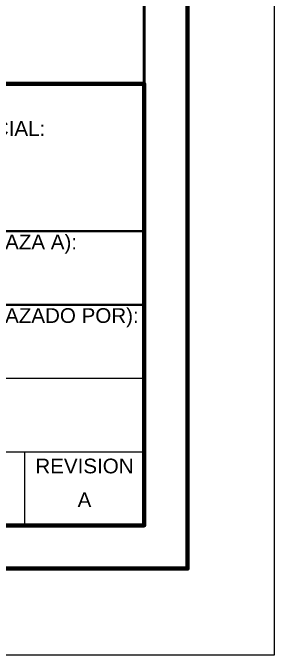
# Model space of a CAD drawing. Header units: millimetres. Extents: x 0 to 420, y 0 to 297.
# Drawn here: x 389.8 to 420, y 0 to 74.2 of the extents above; entities that cross this region are included whole.
import ezdxf
from ezdxf.enums import TextEntityAlignment as Align

# ---------------------------------------------------------------- set-up
doc = ezdxf.new("R2010")
doc.units = ezdxf.units.MM
for name, color, linetype in [('291-A-LAMINA', 8, 'Continuous'), ('291-E-DIAGRAMA', 5, 'Continuous'), ('291-E-TEXTOS', 7, 'Continuous')]:
    doc.layers.add(name, color=color, linetype=linetype)
doc.styles.add('ARIAL', font='arial.ttf')

msp = doc.modelspace()

# ---------------------------------------------------------------- linework, layer by layer
at = {"layer": '291-A-LAMINA'}
for p, q in [((350.035, 32), (405, 32)), ((350.035, 23.5), (405, 23.5)), ((391.17, 23.5), (391.17, 15))]:
    msp.add_line(p, q, dxfattribs=at)
at = {"layer": '291-E-DIAGRAMA', "color": 7, "lineweight": 40}
for p, q in [((230, 49), (405, 49)), ((350.035, 40.5), (405, 40.5))]:
    msp.add_line(p, q, dxfattribs=at)
at = {"layer": '291-E-DIAGRAMA', "color": 7, "lineweight": 13}
msp.add_lwpolyline([(0, 297), (420, 297), (420, 0), (0, 0)], close=True, dxfattribs=at)
at = {"layer": '291-E-DIAGRAMA', "color": 7, "lineweight": 100}
msp.add_lwpolyline([(25, 287), (410, 287), (410, 10), (25, 10)], close=True, dxfattribs=at)
at = {"layer": '291-E-DIAGRAMA', "color": 7, "lineweight": 50}
msp.add_lwpolyline([(30, 282), (405, 282), (405, 15), (30, 15)], close=True, dxfattribs=at)
at = {"layer": '291-E-DIAGRAMA', "color": 7, "lineweight": 80}
msp.add_lwpolyline([(230, 66), (405, 66), (405, 15), (230, 15)], close=True, dxfattribs=at)

# ---------------------------------------------------------------- texts
at = {"layer": '291-E-TEXTOS', "style": 'ARIAL'}
for s, p in [('RAZÓN SOCIAL:', (375.213, 59.5)), ('CODIGO DEL CLIENTE (REEMPLAZA A):', (352.099, 46.383)), ('CODIGO DEL CLIENTE (REEMPLAZADO POR):', (352.099, 37.883))]:
    msp.add_text(s, height=1.7, dxfattribs=at).set_placement(p, align=Align.BOTTOM_LEFT)
for s, p in [('REVISION', (398.085, 20.5)), ('A', (398.085, 16.6))]:
    msp.add_text(s, height=1.7, dxfattribs=at).set_placement(p, align=Align.BOTTOM_CENTER)

doc.saveas('drawing.dxf')
